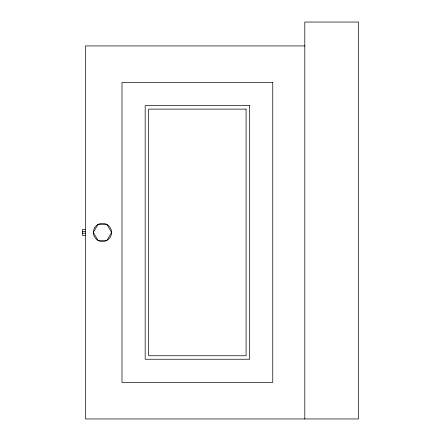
<?xml version="1.0" encoding="UTF-8"?>
<svg xmlns="http://www.w3.org/2000/svg" width="441" height="441" viewBox="0 0 441 441"><rect width="100%" height="100%" fill="white"/><g stroke="black" fill="none" stroke-linecap="round" stroke-linejoin="round"><path stroke-width="0.66" d="M304.803 45.925L85.466 45.925L85.466 418.95L358.522 418.95L358.522 22.05L304.803 22.05L304.803 418.95M85.466 229.452L82.478 229.452L82.478 235.422L85.466 235.422M82.478 231.69L85.466 231.69M82.478 233.184L85.466 233.184M94.55 227.865L93.641 230.07A9.14 9.14 0 0 0 104.054 241.436A9.14 9.14 0 0 0 109.952 227.192A9.14 9.14 0 0 0 94.55 227.865M97.919 224.552L93.365 232.435L97.919 240.317L107.02 240.317L111.567 232.435L107.02 224.552L97.919 224.552M272.759 82.445L121.986 82.445L121.986 382.43L272.759 382.43L272.759 82.445M249.573 105.631L145.172 105.631L145.172 359.239L249.573 359.239L249.573 105.631M246.084 109.12L148.661 109.12L148.661 355.755L246.084 355.755L246.084 109.12"/></g></svg>
